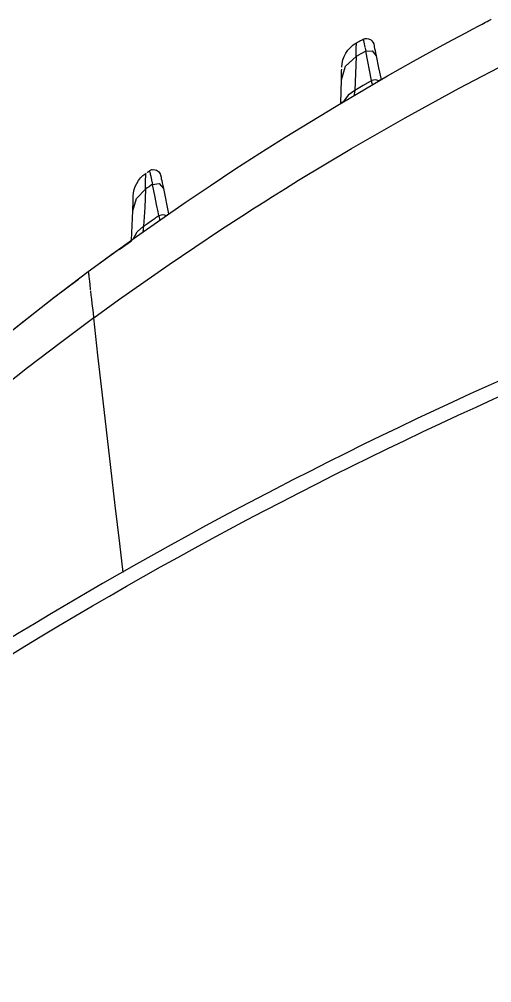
# Model space of a CAD drawing. Header units: millimetres. Extents: x 1291 to 5660, y 748 to 2981.
# Drawn here: x 2554.5 to 2587.8, y 1944.7 to 2012.5 of the extents above; entities that cross this region are included whole.
import ezdxf

# ---------------------------------------------------------------- set-up
doc = ezdxf.new("R2010")
doc.units = ezdxf.units.MM

msp = doc.modelspace()

# ---------------------------------------------------------------- linework, layer by layer
for points in [[(2743.724, 2012.37), (2739.586, 2012.37), (2726.656, 2012.271), (2713.73, 2012.025), (2700.807, 2011.633), (2687.888, 2011.09, 0.082921), (2600.313, 1992.148, 0.072479), (2523.618, 1947.918), (2522.913, 1947.361), (2521.498, 1946.238), (2520.797, 1945.67), (2520.775, 1945.648), (2520.72, 1945.604)], [(2577.212, 2009.124), (2577.234, 2009.384), (2577.289, 2009.641), (2577.377, 2009.887), (2577.498, 2010.118), (2577.648, 2010.33), (2577.821, 2010.525), (2578.019, 2010.694), (2578.239, 2010.837), (2578.287, 2010.862), (2578.331, 2010.888), (2578.375, 2010.91), (2578.415, 2010.936), (2578.492, 2010.976), (2578.646, 2011.064), (2578.723, 2011.104, -0.512058), (2579.486, 2010.642), (2579.501, 2010.562), (2579.523, 2010.444), (2579.552, 2010.301), (2579.589, 2010.136), (2579.629, 2009.942), (2579.801, 2009.098), (2579.974, 2008.258), (2579.97, 2008.258)], [(2560.137, 1995.324), (2561.032, 1995.981), (2561.722, 1996.48), (2562.415, 1996.975), (2562.463, 1998.006), (2562.503, 1999.025), (2562.51, 1999.264), (2562.518, 1999.473), (2562.521, 1999.649), (2562.525, 1999.792), (2562.529, 1999.906), (2562.532, 1999.987), (2562.536, 2000.034), (2562.536, 2000.053, -0.24052), (2563.409, 2001.652), (2563.442, 2001.674)], [(2563.871, 2001.923, -0.409979), (2564.462, 2001.527), (2564.465, 2001.512), (2564.473, 2001.468), (2564.491, 2001.395), (2564.509, 2001.292), (2564.539, 2001.164), (2564.572, 2001.003), (2564.608, 2000.812), (2564.652, 2000.592), (2565.019, 1998.809), (2565.015, 1998.809), (2565.008, 1998.802), (2564.997, 1998.794)], [(2562.415, 1996.975, -0.047351), (2562.518, 1997.048), (2562.818, 1997.555), (2563.266, 1997.947), (2563.534, 1998.138), (2563.798, 1998.321), (2563.933, 1998.413), (2564.065, 1998.508), (2564.098, 1998.53)], [(2549.081, 1987.688), (2549.147, 1990.009, -0.219855), (2549.885, 1991.524), (2550.053, 1991.664), (2550.229, 1991.807, -0.557546), (2551.033, 1991.513), (2551.036, 1991.499), (2551.047, 1991.451), (2551.062, 1991.374), (2551.084, 1991.264), (2551.114, 1991.124), (2551.15, 1990.956), (2551.187, 1990.758), (2551.235, 1990.527), (2551.422, 1989.613), (2551.609, 1988.704), (2554.261, 1990.835), (2556.946, 1992.926), (2558.67, 1994.235)], [(2521.116, 1945.057), (2521.123, 1945.035), (2521.134, 1945.017), (2521.156, 1944.973), (2521.175, 1944.929), (2521.215, 1944.837), (2521.259, 1944.749), (2521.626, 1945.05), (2521.996, 1945.351), (2522.367, 1945.648), (2522.741, 1945.945), (2523.486, 1946.535), (2524.234, 1947.126, -0.072517), (2600.676, 1991.213), (2600.412, 1991.873), (2600.313, 1992.148)]]:
    msp.add_lwpolyline(points, format="xyb")
for points in [[(2552.137, 1989.133), (2554.517, 1991.04), (2556.931, 1992.914), (2559.367, 1994.756), (2562.76, 1997.221), (2566.2, 1999.623), (2567.939, 2000.797), (2568.816, 2001.377), (2569.692, 2001.953), (2571.453, 2003.093), (2573.228, 2004.216), (2576.808, 2006.402), (2580.429, 2008.518), (2582.255, 2009.549), (2584.093, 2010.562), (2585.014, 2011.06), (2585.942, 2011.556), (2586.404, 2011.801), (2586.87, 2012.043), (2587.101, 2012.168), (2587.332, 2012.289), (2587.449, 2012.348), (2587.567, 2012.41), (2587.713, 2012.484), (2587.739, 2012.502)], [(2578.727, 2011.104), (2578.727, 2011.093), (2578.734, 2011.053)], [(2578.741, 2011.024), (2578.741, 2011.005), (2578.749, 2010.987), (2578.76, 2010.943), (2578.767, 2010.895), (2578.789, 2010.778), (2578.818, 2010.635), (2578.829, 2010.595), (2578.837, 2010.551)], [(2577.19, 2008.247), (2577.483, 2009.204), (2578.235, 2009.89), (2578.235, 2010.598), (2578.239, 2010.701), (2578.239, 2010.837)], [(2578.844, 2010.507), (2578.855, 2010.463), (2578.877, 2010.367), (2578.895, 2010.268), (2578.565, 2010.081), (2578.235, 2009.89), (2578.184, 2008.698), (2578.125, 2007.502), (2578.107, 2007.352), (2578.092, 2007.242), (2578.081, 2007.183), (2578.077, 2007.158)], [(2579.834, 2008.181), (2579.578, 2008.254), (2579.314, 2008.192), (2578.895, 2010.268), (2579.347, 2010.286), (2579.625, 2009.942)], [(2561.817, 1973.595), (2561.582, 1975.627), (2561.27, 1978.316), (2560.962, 1980.982), (2560.658, 1983.634), (2560.35, 1986.272), (2560.049, 1988.891), (2559.748, 1991.495), (2561.505, 1992.768), (2563.277, 1994.022), (2565.063, 1995.262), (2566.861, 1996.48), (2568.673, 1997.683), (2570.496, 1998.868), (2570.95, 1999.161), (2571.409, 1999.455), (2571.871, 1999.744), (2572.33, 2000.034), (2573.25, 2000.61), (2574.175, 2001.182), (2577.901, 2003.42), (2581.669, 2005.577), (2585.483, 2007.66), (2589.338, 2009.667)], [(2577.179, 2006.626), (2577.157, 2006.615), (2577.146, 2006.607), (2577.138, 2006.6), (2577.135, 2006.6), (2577.164, 2007.425), (2577.19, 2008.243), (2577.197, 2008.452), (2577.201, 2008.628), (2577.204, 2008.779), (2577.204, 2008.904), (2577.208, 2008.992)], [(2579.963, 2008.254), (2579.952, 2008.247), (2579.937, 2008.236), (2579.919, 2008.229), (2579.897, 2008.214), (2579.867, 2008.199), (2579.853, 2008.188), (2579.834, 2008.177)], [(2579.365, 2007.928), (2579.365, 2007.935), (2579.361, 2007.95), (2579.358, 2007.961), (2579.354, 2007.983), (2579.339, 2008.067), (2579.317, 2008.192), (2578.719, 2007.844), (2578.125, 2007.502), (2577.67, 2007.169), (2577.337, 2006.717), (2577.307, 2006.703), (2577.282, 2006.684), (2577.256, 2006.673), (2577.237, 2006.659), (2577.219, 2006.648), (2577.201, 2006.64)], [(2562.499, 1999.025), (2562.756, 1999.895), (2563.398, 2000.559), (2563.402, 2000.812), (2563.405, 2001.032), (2563.413, 2001.652)], [(2563.699, 2001.784), (2563.706, 2001.751), (2563.713, 2001.707), (2563.724, 2001.659), (2563.735, 2001.604), (2563.765, 2001.468), (2563.798, 2001.307), (2563.812, 2001.263), (2563.816, 2001.215), (2563.827, 2001.164), (2563.838, 2001.116), (2563.86, 2001.006), (2563.886, 2000.893), (2563.823, 2000.852), (2563.644, 2000.724), (2563.523, 2000.639), (2563.398, 2000.559), (2563.339, 1999.257), (2563.266, 1997.947), (2563.24, 1997.771), (2563.222, 1997.646), (2563.211, 1997.566), (2563.203, 1997.54)], [(2563.405, 2001.582), (2563.413, 2001.633)], [(2563.512, 2001.722), (2563.548, 2001.747), (2563.688, 2001.843), (2563.691, 2001.828)], [(2563.765, 2000.808), (2563.732, 2000.786), (2563.702, 2000.768)], [(2564.333, 1998.695), (2564.308, 1998.824), (2564.278, 1998.952), (2564.179, 1999.469), (2564.069, 1999.983), (2563.886, 2000.893), (2564.355, 2000.944), (2564.652, 2000.592)], [(2564.333, 1998.692), (2564.605, 1998.78), (2564.876, 1998.714)], [(2564.909, 1998.732), (2564.894, 1998.725), (2564.876, 1998.71)], [(2564.938, 1998.754), (2564.924, 1998.743)], [(2564.131, 1998.556), (2564.165, 1998.574), (2564.198, 1998.6), (2564.267, 1998.648), (2564.333, 1998.692), (2564.359, 1998.556), (2564.377, 1998.457)], [(2564.381, 1998.439), (2564.385, 1998.417), (2564.388, 1998.406), (2564.388, 1998.398), (2564.392, 1998.38)], [(2561.553, 1996.307), (2562.411, 1996.927)], [(2559.367, 1994.756), (2559.37, 1994.738), (2559.374, 1994.697), (2559.378, 1994.664), (2559.385, 1994.62)], [(2559.385, 1994.598), (2559.389, 1994.58)], [(2559.389, 1994.561), (2559.392, 1994.547), (2559.392, 1994.539), (2559.396, 1994.521), (2559.411, 1994.396), (2559.429, 1994.239), (2559.447, 1994.063), (2559.473, 1993.854), (2559.484, 1993.747), (2559.506, 1993.571), (2559.513, 1993.505), (2559.517, 1993.479)], [(2559.524, 1993.413), (2559.528, 1993.38), (2559.557, 1993.105), (2559.59, 1992.819), (2559.627, 1992.511), (2559.664, 1992.188), (2559.704, 1991.847), (2559.744, 1991.495)], [(2559.748, 1991.495), (2557.408, 1989.756), (2555.09, 1987.988), (2552.801, 1986.191)]]:
    msp.add_lwpolyline(points)
msp.add_open_spline([(2563.871, 2001.923), (2563.805, 2001.905), (2563.743, 2001.883), (2563.688, 2001.843)], degree=3)

doc.saveas('drawing.dxf')
